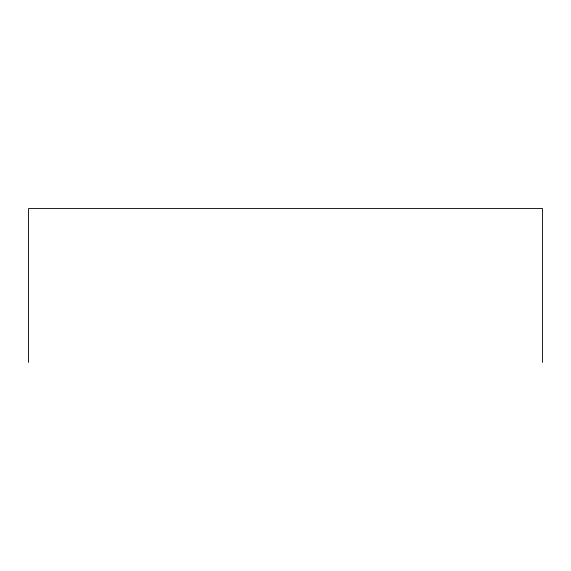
<?xml version="1.0" encoding="UTF-8"?>
<svg xmlns="http://www.w3.org/2000/svg" width="571" height="571" viewBox="0 0 571 571"><rect width="100%" height="100%" fill="white"/><g stroke="black" fill="none" stroke-linecap="round" stroke-linejoin="round"><path stroke-width="0.86" d="M542.45 362.457L542.45 208.543L28.55 208.543L28.55 362.457"/></g></svg>
